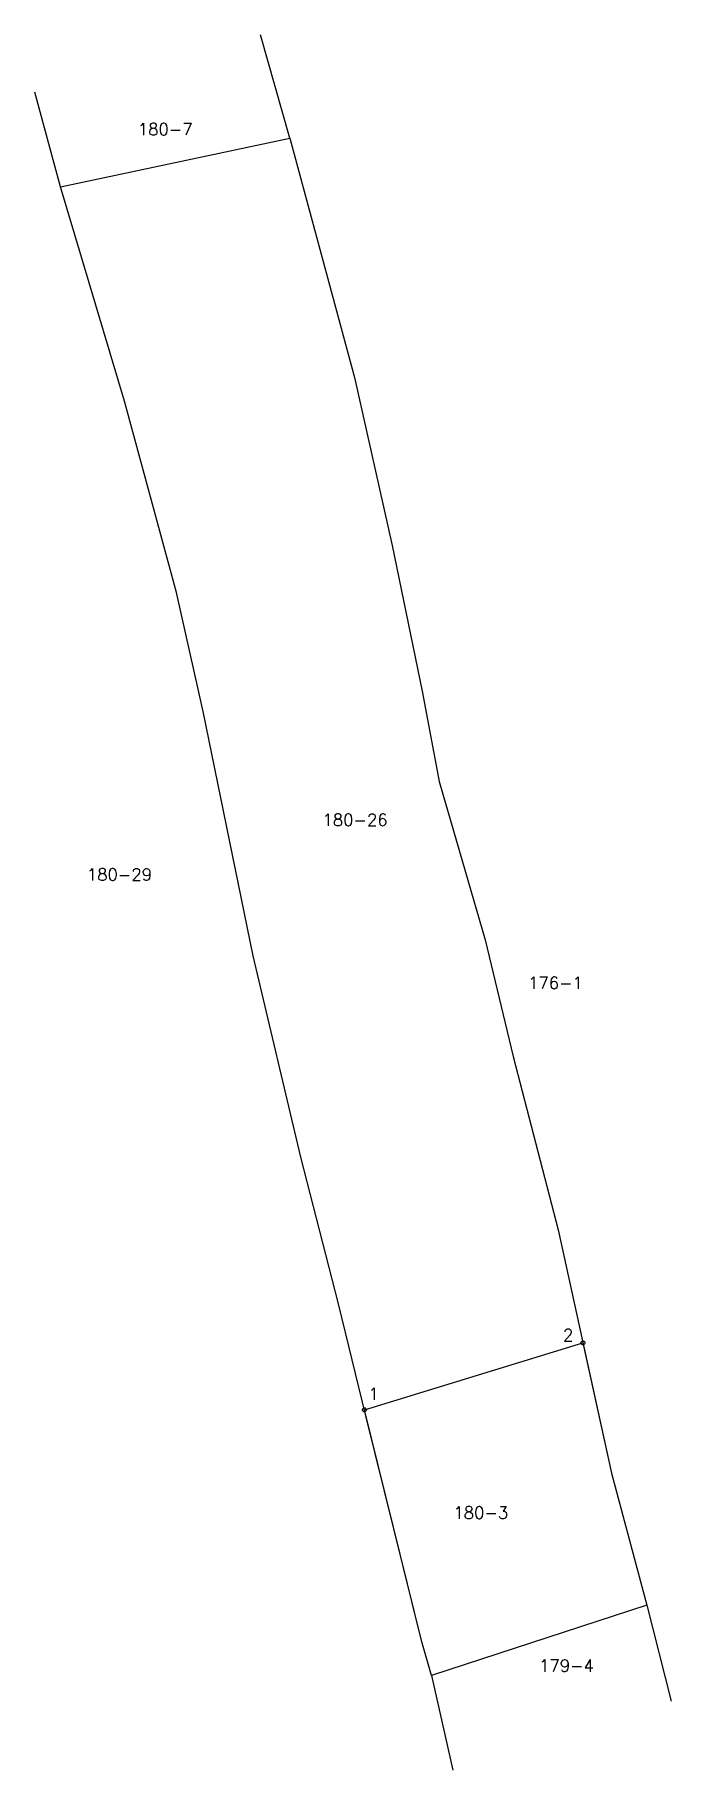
# Model space of a CAD drawing. Header units: metres. Extents: x 7514180 to 7514259, y 4692163 to 4692379.
import ezdxf
from ezdxf.enums import TextEntityAlignment as Align

# ---------------------------------------------------------------- set-up
doc = ezdxf.new("R2010")
doc.units = ezdxf.units.M
for name, color, linetype in [('FERIZAJ_A10_PAR_PARCEL_TXT', 5, 'Continuous'), ('FERIZAJ_PAR_PARCELGEOM_ILI', 7, 'Continuous'), ('Parcele_re', 1, 'Continuous'), ('Parcele_re_TXT', 1, 'Continuous'), ('Pika_ndarje', 1, 'Continuous')]:
    doc.layers.add(name, color=color, linetype=linetype)
doc.styles.get("Standard").update_dxf_attribs({"font": 'simplex.shx'})

# ---------------------------------------------------------------- blocks, each defined once
blk = doc.blocks.new('*U61')
at = {"color": 0, "linetype": 'ByBlock', "lineweight": -2, "transparency": 16777216}
blk.add_line((0, 0), (0, 0), dxfattribs=at)
blk.add_circle((0, 0), 0.5, dxfattribs=at)

msp = doc.modelspace()

# ---------------------------------------------------------------- linework, layer by layer
at = {"layer": 'FERIZAJ_PAR_PARCELGEOM_ILI', "color": 7, "linetype": 'Continuous'}
for points in [[(7514211.59, 4692365.62), (7514207.93, 4692378.51)], [(7514183.04, 4692359.59), (7514179.84, 4692371.37)], [(7514255.97, 4692183.08), (7514259.03, 4692171.13)], [(7514229.21, 4692174.31), (7514231.84, 4692162.52)]]:
    msp.add_lwpolyline(points, dxfattribs=at)
msp.add_lwpolyline([(7514255.97, 4692183.08), (7514229.21, 4692174.31), (7514228, 4692178.5), (7514221.04, 4692206.63), (7514217.64, 4692220.55), (7514212.93, 4692238.84), (7514207.03, 4692263.86), (7514200.81, 4692294.29), (7514197.46, 4692309.1), (7514191, 4692332.92), (7514183.04, 4692359.59), (7514211.59, 4692365.62), (7514219.62, 4692335.86), (7514224.29, 4692314.95), (7514228.02, 4692296.8), (7514230.15, 4692285.59), (7514235.88, 4692265.89), (7514239.35, 4692251.35), (7514244.94, 4692229.79), (7514251.61, 4692199.5)], close=True, dxfattribs=at)
at = {"layer": 'Parcele_re', "elevation": 616.2, "flags": 128}
msp.add_lwpolyline([(7514248.04, 4692215.71), (7514251.61, 4692199.5), (7514255.97, 4692183.08), (7514229.21, 4692174.31), (7514228, 4692178.5), (7514220.86, 4692207.38)], close=True, dxfattribs=at)

# ---------------------------------------------------------------- block references
at = {"layer": 'Pika_ndarje', "color": 1, "lineweight": -2, "xscale": 0.4999999900000002, "yscale": 0.4999999900000002, "zscale": 0.4999999900000002}
for p in [(7514248.04, 4692215.71, 616.2), (7514220.86, 4692207.38, 616.2)]:
    msp.add_blockref('*U61', p, dxfattribs=at)

# ---------------------------------------------------------------- texts
at = {"layer": 'FERIZAJ_A10_PAR_PARCEL_TXT', "color": 0}
for s, p in [('180-7', (7514196.08, 4692366.76)), ('180-26', (7514219.69, 4692280.8)), ('180-29', (7514190.38, 4692274)), ('176-1', (7514244.62, 4692260.52)), ('179-4', (7514245.99, 4692175.54))]:
    msp.add_text(s, height=1.5, dxfattribs=at).set_placement(p, align=Align.MIDDLE_CENTER)
at = {"layer": 'Parcele_re_TXT'}
msp.add_text('180-3', height=1.5, dxfattribs=at).set_placement((7514235.33, 4692194.58), align=Align.MIDDLE_CENTER)
at = {"layer": 'Pika_ndarje', "color": 1}
for s, p in [('2', (7514245.56, 4692215.94, 616.2)), ('1', (7514221.36, 4692208.62, 616.2))]:
    msp.add_text(s, height=1.5, dxfattribs=at).set_placement(p)

doc.saveas('drawing.dxf')
